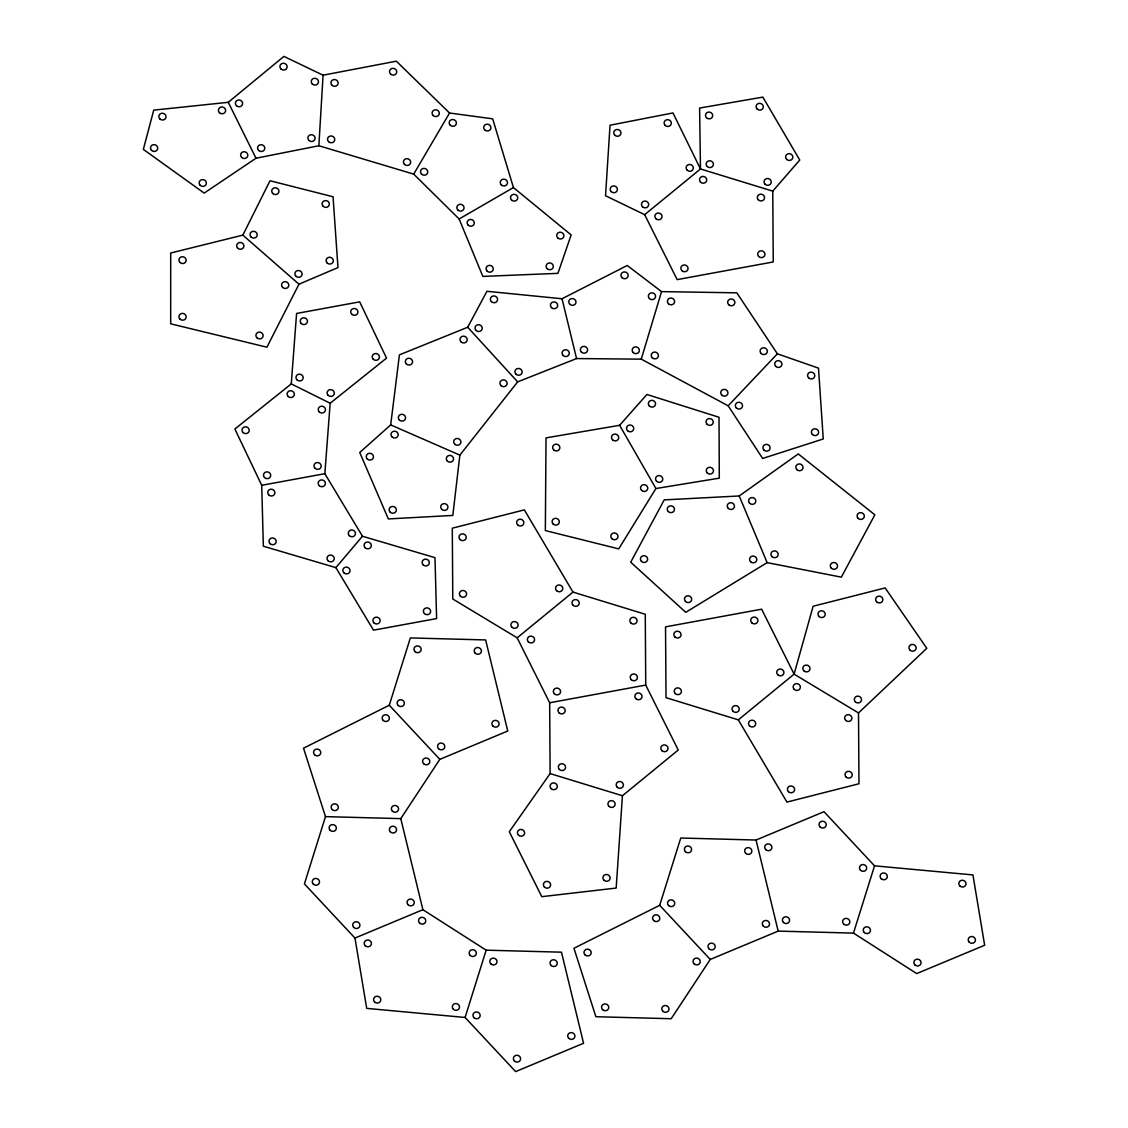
<?xml version="1.0" encoding="UTF-8"?>
<svg xmlns="http://www.w3.org/2000/svg" width="1128" height="1128" viewBox="0 0 1128 1128"><rect width="100%" height="100%" fill="white"/><g stroke="black" fill="none" stroke-linecap="round" stroke-linejoin="round"><path stroke-width="1.5" d="M318.857 145.752L323.073 75.195L283.889 56.4L228.265 102.31L153.746 110.135L143.341 149.389L204.182 193.085L255.986 158.23L318.857 145.752L413.708 174.121L459.138 218.987L482.84 276.416L557.923 273.357L571.149 234.934L513.437 187.572L492.682 118.835L449.55 113.011L396.337 61.18L323.073 75.195M622.43 795.748L616.17 888.06L541.778 896.675L509.292 831.731L550.126 773.582L549.66 702.758L517.16 637.828L452.779 599.01L452.3 528.186L524.337 509.884L572.982 592.101L645.272 614.266L645.738 685.091L678.238 750.021L622.43 795.748L550.126 773.582M291.264 383.915L296.593 313.457L359.691 301.853L386.537 358.126L330.166 403.232L324.836 473.689L362.469 536.251L434.985 557.655L436.606 618.581L373.495 630.171L335.862 567.624L263.346 546.22L261.724 485.294L234.878 429.021L291.264 383.915L330.166 403.232M459.857 455.134L452.821 515.425L388.342 518.936L359.747 452.497L390.683 424.904L399.425 354.855L467.711 327.247L486.915 291.292L562.026 298.751L627.253 265.489L661.53 291.616L736.824 292.829L777.389 353.811L818.505 368.151L823.243 438.975L762.641 458.461L728.166 405.798L641.282 359.155L576.563 358.563L517.639 381.884L459.857 455.134L390.683 424.904M641.282 359.155L661.53 291.616M325.484 816.63L304.419 883.929L354.967 938.059L366.699 1008.376L465.089 1017.47L515.637 1071.6L583.571 1043.259L561.462 952.187L486.154 950.171L422.901 909.704L400.778 818.632L439.821 759.355L507.755 731.014L485.632 639.943L410.338 637.94L389.273 705.24L303.517 748.188L325.484 816.63L400.778 818.632M465.089 1017.47L486.154 950.171M659.697 905.319L680.762 838.019L756.056 840.036L823.99 811.695L874.538 865.825L972.928 874.919L984.659 945.236L916.726 973.577L853.473 933.11L778.165 931.108L710.245 959.449L671.202 1018.725L595.894 1016.723L573.94 948.267L659.697 905.319L710.245 959.449M853.473 933.11L874.538 865.825M242.858 235.132L270.015 180.748L333.042 196.766L337.977 267.576L298.976 284.185L266.899 347.198L170.68 323.821L170.695 253.01L242.858 235.132L298.976 284.185M413.708 174.121L449.55 113.011M655.918 488.523L618.722 548.885L545.346 530.569L546.022 437.875L619.624 425.298L646.908 394.476L719.015 417.261L719.297 478.159L655.918 488.523L619.624 425.298M335.862 567.624L362.469 536.251M772.765 191.126L799.752 160.049L762.852 97.121L699.6 108.048L700.474 168.96L644.666 214.672L605.539 195.75L610.036 125.222L672.965 112.941L700.474 168.96L772.765 191.126L773.244 261.95L677.152 279.617L644.666 214.672M728.166 405.798L777.389 353.811M858.507 712.938L926.793 648.29L885.156 587.928L813.133 606.244L794.112 674.135L738.304 719.847L666.014 697.682L665.534 626.858L761.626 609.19L794.112 674.135L858.507 712.938L858.972 783.763L786.949 802.078L738.304 719.847M517.16 637.828L572.982 592.101M739.221 495.967L798.257 453.935L874.849 514.819L841.333 577.141L767.139 562.632L685.754 612.321L630.707 562.209L664.223 499.887L739.221 495.967L767.139 562.632M459.138 218.987L513.437 187.572M354.967 938.059L422.901 909.704M261.724 485.294L324.836 473.689M549.66 702.758L645.738 685.091M389.273 705.24L439.821 759.355M467.711 327.247L517.639 381.884M228.265 102.31L255.986 158.23M756.056 840.036L778.165 931.108M562.026 298.751L576.563 358.563M706.509 117.749A3.624 3.384 14.8 0 0 712.572 116.466A3.624 3.384 14.8 0 0 708.187 112.137A3.624 3.384 14.8 0 0 706.509 117.749M757.128 109.007A3.624 3.384 14.8 0 0 763.177 107.724A3.624 3.384 14.8 0 0 758.791 103.395A3.624 3.384 14.8 0 0 757.128 109.007M786.639 159.344A3.624 3.384 14.8 0 0 792.702 158.075A3.624 3.384 14.8 0 0 788.317 153.732A3.624 3.384 14.8 0 0 786.639 159.344M765.052 184.202A3.624 3.384 14.8 0 0 771.115 182.933A3.624 3.384 14.8 0 0 766.73 178.591A3.624 3.384 14.8 0 0 765.052 184.202M707.214 166.479A3.624 3.384 14.8 0 0 713.277 165.196A3.624 3.384 14.8 0 0 708.892 160.853A3.624 3.384 14.8 0 0 707.214 166.479M700.53 182.116A3.624 3.384 14.8 0 0 706.593 180.847A3.624 3.384 14.8 0 0 702.208 176.504A3.624 3.384 14.8 0 0 700.53 182.116M758.369 199.853A3.624 3.384 14.8 0 0 764.431 198.57A3.624 3.384 14.8 0 0 760.046 194.227A3.624 3.384 14.8 0 0 758.369 199.853M758.749 256.507A3.624 3.384 14.8 0 0 764.812 255.224A3.624 3.384 14.8 0 0 760.413 250.881A3.624 3.384 14.8 0 0 758.749 256.507M681.876 270.635A3.624 3.384 14.8 0 0 687.939 269.366A3.624 3.384 14.8 0 0 683.554 265.024A3.624 3.384 14.8 0 0 681.876 270.635M655.89 218.691A3.624 3.384 14.8 0 0 661.939 217.408A3.624 3.384 14.8 0 0 657.553 213.079A3.624 3.384 14.8 0 0 655.89 218.691M611.207 191.605A3.624 3.384 14.8 0 0 617.27 190.336A3.624 3.384 14.8 0 0 612.871 185.993A3.624 3.384 14.8 0 0 611.207 191.605M614.788 135.177A3.624 3.384 14.8 0 0 620.851 133.894A3.624 3.384 14.8 0 0 616.466 129.551A3.624 3.384 14.8 0 0 614.788 135.177M665.139 125.363A3.624 3.384 14.8 0 0 671.202 124.08A3.624 3.384 14.8 0 0 666.817 119.737A3.624 3.384 14.8 0 0 665.139 125.363M687.149 170.173A3.624 3.384 14.8 0 0 693.212 168.89A3.624 3.384 14.8 0 0 688.827 164.547A3.624 3.384 14.8 0 0 687.149 170.173M642.495 206.734A3.624 3.384 14.8 0 0 648.558 205.465A3.624 3.384 14.8 0 0 644.173 201.122A3.624 3.384 14.8 0 0 642.495 206.734M557.726 237.895A3.624 3.384 14.8 0 0 563.788 236.626A3.624 3.384 14.8 0 0 559.389 232.283A3.624 3.384 14.8 0 0 557.726 237.895M547.136 268.633A3.624 3.384 14.8 0 0 553.199 267.364A3.624 3.384 14.8 0 0 548.814 263.021A3.624 3.384 14.8 0 0 547.136 268.633M487.084 271.087A3.624 3.384 14.8 0 0 493.147 269.803A3.624 3.384 14.8 0 0 488.748 265.461A3.624 3.384 14.8 0 0 487.084 271.087M468.12 225.135A3.624 3.384 14.8 0 0 474.169 223.866A3.624 3.384 14.8 0 0 469.784 219.523A3.624 3.384 14.8 0 0 468.12 225.135M511.548 200.008A3.624 3.384 14.8 0 0 517.611 198.739A3.624 3.384 14.8 0 0 513.226 194.397A3.624 3.384 14.8 0 0 511.548 200.008M258.608 150.405A3.624 3.384 14.8 0 0 264.671 149.122A3.624 3.384 14.8 0 0 260.286 144.779A3.624 3.384 14.8 0 0 258.608 150.405M236.429 105.665A3.624 3.384 14.8 0 0 242.492 104.382A3.624 3.384 14.8 0 0 238.107 100.04A3.624 3.384 14.8 0 0 236.429 105.665M280.942 68.935A3.624 3.384 14.8 0 0 287.005 67.652A3.624 3.384 14.8 0 0 282.606 63.309A3.624 3.384 14.8 0 0 280.942 68.935M312.287 83.965A3.624 3.384 14.8 0 0 318.35 82.697A3.624 3.384 14.8 0 0 313.965 78.354A3.624 3.384 14.8 0 0 312.287 83.965M308.903 140.408A3.624 3.384 14.8 0 0 314.966 139.139A3.624 3.384 14.8 0 0 310.581 134.796A3.624 3.384 14.8 0 0 308.903 140.408M200.192 185.302A3.624 3.384 14.8 0 0 206.255 184.019A3.624 3.384 14.8 0 0 201.87 179.676A3.624 3.384 14.8 0 0 200.192 185.302M151.519 150.334A3.624 3.384 14.8 0 0 157.582 149.065A3.624 3.384 14.8 0 0 153.182 144.722A3.624 3.384 14.8 0 0 151.519 150.334M159.852 118.933A3.624 3.384 14.8 0 0 165.901 117.65A3.624 3.384 14.8 0 0 161.515 113.308A3.624 3.384 14.8 0 0 159.852 118.933M219.452 112.673A3.624 3.384 14.8 0 0 225.515 111.39A3.624 3.384 14.8 0 0 221.13 107.047A3.624 3.384 14.8 0 0 219.452 112.673M241.632 157.412A3.624 3.384 14.8 0 0 247.681 156.143A3.624 3.384 14.8 0 0 243.296 151.801A3.624 3.384 14.8 0 0 241.632 157.412M457.869 209.991A3.624 3.384 14.8 0 0 463.932 208.708A3.624 3.384 14.8 0 0 459.547 204.365A3.624 3.384 14.8 0 0 457.869 209.991M421.534 174.093A3.624 3.384 14.8 0 0 427.597 172.81A3.624 3.384 14.8 0 0 423.211 168.467A3.624 3.384 14.8 0 0 421.534 174.093M450.213 125.208A3.624 3.384 14.8 0 0 456.276 123.925A3.624 3.384 14.8 0 0 451.877 119.582A3.624 3.384 14.8 0 0 450.213 125.208M484.716 129.861A3.624 3.384 14.8 0 0 490.779 128.592A3.624 3.384 14.8 0 0 486.394 124.249A3.624 3.384 14.8 0 0 484.716 129.861M501.311 184.865A3.624 3.384 14.8 0 0 507.374 183.582A3.624 3.384 14.8 0 0 502.989 179.239A3.624 3.384 14.8 0 0 501.311 184.865M328.572 141.663A3.624 3.384 14.8 0 0 334.635 140.394A3.624 3.384 14.8 0 0 330.236 136.051A3.624 3.384 14.8 0 0 328.572 141.663M331.942 85.22A3.624 3.384 14.8 0 0 338.005 83.937A3.624 3.384 14.8 0 0 333.62 79.609A3.624 3.384 14.8 0 0 331.942 85.22M390.556 74.011A3.624 3.384 14.8 0 0 396.619 72.742A3.624 3.384 14.8 0 0 392.22 68.399A3.624 3.384 14.8 0 0 390.556 74.011M433.124 115.479A3.624 3.384 14.8 0 0 439.187 114.196A3.624 3.384 14.8 0 0 434.802 109.853A3.624 3.384 14.8 0 0 433.124 115.479M404.459 164.364A3.624 3.384 14.8 0 0 410.521 163.081A3.624 3.384 14.8 0 0 406.122 158.738A3.624 3.384 14.8 0 0 404.459 164.364M649.375 406.024A3.624 3.384 14.8 0 0 655.438 404.755A3.624 3.384 14.8 0 0 651.053 400.412A3.624 3.384 14.8 0 0 649.375 406.024M707.059 424.255A3.624 3.384 14.8 0 0 713.122 422.972A3.624 3.384 14.8 0 0 708.736 418.629A3.624 3.384 14.8 0 0 707.059 424.255M707.284 472.97A3.624 3.384 14.8 0 0 713.347 471.687A3.624 3.384 14.8 0 0 708.962 467.359A3.624 3.384 14.8 0 0 707.284 472.97M656.581 481.275A3.624 3.384 14.8 0 0 662.644 479.992A3.624 3.384 14.8 0 0 658.259 475.649A3.624 3.384 14.8 0 0 656.581 481.275M627.549 430.684A3.624 3.384 14.8 0 0 633.612 429.416A3.624 3.384 14.8 0 0 629.227 425.073A3.624 3.384 14.8 0 0 627.549 430.684M553.129 523.998A3.624 3.384 14.8 0 0 559.178 522.729A3.624 3.384 14.8 0 0 554.793 518.386A3.624 3.384 14.8 0 0 553.129 523.998M553.665 449.846A3.624 3.384 14.8 0 0 559.728 448.577A3.624 3.384 14.8 0 0 555.343 444.235A3.624 3.384 14.8 0 0 553.665 449.846M612.546 439.793A3.624 3.384 14.8 0 0 618.609 438.51A3.624 3.384 14.8 0 0 614.21 434.167A3.624 3.384 14.8 0 0 612.546 439.793M641.578 490.37A3.624 3.384 14.8 0 0 647.641 489.087A3.624 3.384 14.8 0 0 643.242 484.744A3.624 3.384 14.8 0 0 641.578 490.37M611.827 538.648A3.624 3.384 14.8 0 0 617.876 537.379A3.624 3.384 14.8 0 0 613.491 533.036A3.624 3.384 14.8 0 0 611.827 538.648M323.158 206.283A3.624 3.384 14.8 0 0 329.221 205.014A3.624 3.384 14.8 0 0 324.836 200.671A3.624 3.384 14.8 0 0 323.158 206.283M327.12 262.937A3.624 3.384 14.8 0 0 333.183 261.668A3.624 3.384 14.8 0 0 328.798 257.325A3.624 3.384 14.8 0 0 327.12 262.937M295.917 276.219A3.624 3.384 14.8 0 0 301.98 274.936A3.624 3.384 14.8 0 0 297.595 270.593A3.624 3.384 14.8 0 0 295.917 276.219M251.022 236.979A3.624 3.384 14.8 0 0 257.085 235.71A3.624 3.384 14.8 0 0 252.7 231.367A3.624 3.384 14.8 0 0 251.022 236.979M272.75 193.466A3.624 3.384 14.8 0 0 278.813 192.197A3.624 3.384 14.8 0 0 274.414 187.854A3.624 3.384 14.8 0 0 272.75 193.466M256.944 337.794A3.624 3.384 14.8 0 0 263.007 336.511A3.624 3.384 14.8 0 0 258.622 332.168A3.624 3.384 14.8 0 0 256.944 337.794M179.972 319.083A3.624 3.384 14.8 0 0 186.035 317.814A3.624 3.384 14.8 0 0 181.65 313.471A3.624 3.384 14.8 0 0 179.972 319.083M179.987 262.443A3.624 3.384 14.8 0 0 186.035 261.16A3.624 3.384 14.8 0 0 181.65 256.817A3.624 3.384 14.8 0 0 179.987 262.443M237.712 248.146A3.624 3.384 14.8 0 0 243.775 246.863A3.624 3.384 14.8 0 0 239.39 242.52A3.624 3.384 14.8 0 0 237.712 248.146M282.606 287.372A3.624 3.384 14.8 0 0 288.669 286.103A3.624 3.384 14.8 0 0 284.284 281.76A3.624 3.384 14.8 0 0 282.606 287.372M441.739 509.32A3.624 3.384 14.8 0 0 447.802 508.037A3.624 3.384 14.8 0 0 443.403 503.694A3.624 3.384 14.8 0 0 441.739 509.32M390.161 512.126A3.624 3.384 14.8 0 0 396.224 510.857A3.624 3.384 14.8 0 0 391.825 506.514A3.624 3.384 14.8 0 0 390.161 512.126M367.277 458.983A3.624 3.384 14.8 0 0 373.34 457.7A3.624 3.384 14.8 0 0 368.955 453.357A3.624 3.384 14.8 0 0 367.277 458.983M392.022 436.903A3.624 3.384 14.8 0 0 398.085 435.619A3.624 3.384 14.8 0 0 393.7 431.277A3.624 3.384 14.8 0 0 392.022 436.903M447.365 461.084A3.624 3.384 14.8 0 0 453.428 459.801A3.624 3.384 14.8 0 0 449.043 455.458A3.624 3.384 14.8 0 0 447.365 461.084M775.726 366.346A3.624 3.384 14.8 0 0 781.789 365.077A3.624 3.384 14.8 0 0 777.404 360.734A3.624 3.384 14.8 0 0 775.726 366.346M808.621 377.838A3.624 3.384 14.8 0 0 814.684 376.555A3.624 3.384 14.8 0 0 810.299 372.212A3.624 3.384 14.8 0 0 808.621 377.838M812.414 434.491A3.624 3.384 14.8 0 0 818.477 433.208A3.624 3.384 14.8 0 0 814.092 428.88A3.624 3.384 14.8 0 0 812.414 434.491M763.938 450.072A3.624 3.384 14.8 0 0 770.001 448.803A3.624 3.384 14.8 0 0 765.602 444.46A3.624 3.384 14.8 0 0 763.938 450.072M736.358 407.941A3.624 3.384 14.8 0 0 742.421 406.672A3.624 3.384 14.8 0 0 738.036 402.329A3.624 3.384 14.8 0 0 736.358 407.941M454.725 444.164A3.624 3.384 14.8 0 0 460.788 442.881A3.624 3.384 14.8 0 0 456.403 438.538A3.624 3.384 14.8 0 0 454.725 444.164M399.382 419.983A3.624 3.384 14.8 0 0 405.445 418.699A3.624 3.384 14.8 0 0 401.06 414.371A3.624 3.384 14.8 0 0 399.382 419.983M406.376 363.949A3.624 3.384 14.8 0 0 412.439 362.666A3.624 3.384 14.8 0 0 408.054 358.323A3.624 3.384 14.8 0 0 406.376 363.949M461.014 341.854A3.624 3.384 14.8 0 0 467.077 340.586A3.624 3.384 14.8 0 0 462.677 336.243A3.624 3.384 14.8 0 0 461.014 341.854M500.945 385.564A3.624 3.384 14.8 0 0 507.008 384.296A3.624 3.384 14.8 0 0 502.623 379.953A3.624 3.384 14.8 0 0 500.945 385.564M652.252 357.745A3.624 3.384 14.8 0 0 658.315 356.476A3.624 3.384 14.8 0 0 653.93 352.133A3.624 3.384 14.8 0 0 652.252 357.745M668.453 303.714A3.624 3.384 14.8 0 0 674.516 302.431A3.624 3.384 14.8 0 0 670.131 298.102A3.624 3.384 14.8 0 0 668.453 303.714M728.688 304.687A3.624 3.384 14.8 0 0 734.751 303.404A3.624 3.384 14.8 0 0 730.366 299.061A3.624 3.384 14.8 0 0 728.688 304.687M761.132 353.473A3.624 3.384 14.8 0 0 767.195 352.19A3.624 3.384 14.8 0 0 762.81 347.847A3.624 3.384 14.8 0 0 761.132 353.473M721.765 395.068A3.624 3.384 14.8 0 0 727.828 393.785A3.624 3.384 14.8 0 0 723.443 389.442A3.624 3.384 14.8 0 0 721.765 395.068M515.961 374.115A3.624 3.384 14.8 0 0 522.024 372.846A3.624 3.384 14.8 0 0 517.639 368.504A3.624 3.384 14.8 0 0 515.961 374.115M476.03 330.405A3.624 3.384 14.8 0 0 482.093 329.122A3.624 3.384 14.8 0 0 477.708 324.779A3.624 3.384 14.8 0 0 476.03 330.405M491.399 301.641A3.624 3.384 14.8 0 0 497.448 300.358A3.624 3.384 14.8 0 0 493.063 296.015A3.624 3.384 14.8 0 0 491.399 301.641M551.479 307.606A3.624 3.384 14.8 0 0 557.542 306.337A3.624 3.384 14.8 0 0 553.157 301.994A3.624 3.384 14.8 0 0 551.479 307.606M563.098 355.447A3.624 3.384 14.8 0 0 569.161 354.178A3.624 3.384 14.8 0 0 564.775 349.835A3.624 3.384 14.8 0 0 563.098 355.447M581.413 352.091A3.624 3.384 14.8 0 0 587.476 350.808A3.624 3.384 14.8 0 0 583.091 346.465A3.624 3.384 14.8 0 0 581.413 352.091M569.795 304.236A3.624 3.384 14.8 0 0 575.858 302.967A3.624 3.384 14.8 0 0 571.473 298.624A3.624 3.384 14.8 0 0 569.795 304.236M621.979 277.629A3.624 3.384 14.8 0 0 628.028 276.346A3.624 3.384 14.8 0 0 623.643 272.003A3.624 3.384 14.8 0 0 621.979 277.629M649.39 298.525A3.624 3.384 14.8 0 0 655.453 297.256A3.624 3.384 14.8 0 0 651.067 292.913A3.624 3.384 14.8 0 0 649.39 298.525M633.203 352.556A3.624 3.384 14.8 0 0 639.252 351.287A3.624 3.384 14.8 0 0 634.867 346.945A3.624 3.384 14.8 0 0 633.203 352.556M423.155 564.832A3.624 3.384 14.8 0 0 429.218 563.563A3.624 3.384 14.8 0 0 424.819 559.22A3.624 3.384 14.8 0 0 423.155 564.832M424.438 613.576A3.624 3.384 14.8 0 0 430.501 612.293A3.624 3.384 14.8 0 0 426.116 607.95A3.624 3.384 14.8 0 0 424.438 613.576M373.96 622.853A3.624 3.384 14.8 0 0 380.023 621.57A3.624 3.384 14.8 0 0 375.638 617.227A3.624 3.384 14.8 0 0 373.96 622.853M343.857 572.798A3.624 3.384 14.8 0 0 349.92 571.529A3.624 3.384 14.8 0 0 345.52 567.187A3.624 3.384 14.8 0 0 343.857 572.798M365.134 547.714A3.624 3.384 14.8 0 0 371.197 546.431A3.624 3.384 14.8 0 0 366.797 542.089A3.624 3.384 14.8 0 0 365.134 547.714M314.994 468.261A3.624 3.384 14.8 0 0 321.057 466.978A3.624 3.384 14.8 0 0 316.672 462.635A3.624 3.384 14.8 0 0 314.994 468.261M264.516 477.539A3.624 3.384 14.8 0 0 270.579 476.27A3.624 3.384 14.8 0 0 266.194 471.927A3.624 3.384 14.8 0 0 264.516 477.539M243.042 432.517A3.624 3.384 14.8 0 0 249.105 431.234A3.624 3.384 14.8 0 0 244.72 426.892A3.624 3.384 14.8 0 0 243.042 432.517M288.148 396.436A3.624 3.384 14.8 0 0 294.211 395.152A3.624 3.384 14.8 0 0 289.811 390.81A3.624 3.384 14.8 0 0 288.148 396.436M319.266 411.889A3.624 3.384 14.8 0 0 325.329 410.62A3.624 3.384 14.8 0 0 320.944 406.277A3.624 3.384 14.8 0 0 319.266 411.889M349.327 535.659A3.624 3.384 14.8 0 0 355.376 534.39A3.624 3.384 14.8 0 0 350.991 530.047A3.624 3.384 14.8 0 0 349.327 535.659M328.051 560.757A3.624 3.384 14.8 0 0 334.099 559.474A3.624 3.384 14.8 0 0 329.714 555.131A3.624 3.384 14.8 0 0 328.051 560.757M270.029 543.64A3.624 3.384 14.8 0 0 276.078 542.356A3.624 3.384 14.8 0 0 271.693 538.014A3.624 3.384 14.8 0 0 270.029 543.64M268.732 494.896A3.624 3.384 14.8 0 0 274.795 493.627A3.624 3.384 14.8 0 0 270.41 489.284A3.624 3.384 14.8 0 0 268.732 494.896M319.21 485.618A3.624 3.384 14.8 0 0 325.273 484.335A3.624 3.384 14.8 0 0 320.888 479.992A3.624 3.384 14.8 0 0 319.21 485.618M351.739 314.204A3.624 3.384 14.8 0 0 357.802 312.921A3.624 3.384 14.8 0 0 353.416 308.578A3.624 3.384 14.8 0 0 351.739 314.204M373.227 359.226A3.624 3.384 14.8 0 0 379.29 357.957A3.624 3.384 14.8 0 0 374.891 353.614A3.624 3.384 14.8 0 0 373.227 359.226M328.121 395.308A3.624 3.384 14.8 0 0 334.184 394.039A3.624 3.384 14.8 0 0 329.799 389.696A3.624 3.384 14.8 0 0 328.121 395.308M297.002 379.854A3.624 3.384 14.8 0 0 303.065 378.571A3.624 3.384 14.8 0 0 298.666 374.228A3.624 3.384 14.8 0 0 297.002 379.854M301.261 323.482A3.624 3.384 14.8 0 0 307.324 322.213A3.624 3.384 14.8 0 0 302.938 317.87A3.624 3.384 14.8 0 0 301.261 323.482M415.005 651.589A3.624 3.384 14.8 0 0 421.068 650.306A3.624 3.384 14.8 0 0 416.683 645.963A3.624 3.384 14.8 0 0 415.005 651.589M475.24 653.197A3.624 3.384 14.8 0 0 481.303 651.913A3.624 3.384 14.8 0 0 476.918 647.585A3.624 3.384 14.8 0 0 475.24 653.197M492.936 726.051A3.624 3.384 14.8 0 0 498.999 724.782A3.624 3.384 14.8 0 0 494.614 720.439A3.624 3.384 14.8 0 0 492.936 726.051M438.595 748.724A3.624 3.384 14.8 0 0 444.658 747.455A3.624 3.384 14.8 0 0 440.272 743.112A3.624 3.384 14.8 0 0 438.595 748.724M398.156 705.423A3.624 3.384 14.8 0 0 404.219 704.154A3.624 3.384 14.8 0 0 399.82 699.811A3.624 3.384 14.8 0 0 398.156 705.423M314.585 754.773A3.624 3.384 14.8 0 0 320.648 753.49A3.624 3.384 14.8 0 0 316.263 749.147A3.624 3.384 14.8 0 0 314.585 754.773M383.196 720.411A3.624 3.384 14.8 0 0 389.259 719.128A3.624 3.384 14.8 0 0 384.874 714.785A3.624 3.384 14.8 0 0 383.196 720.411M423.634 763.712A3.624 3.384 14.8 0 0 429.697 762.429A3.624 3.384 14.8 0 0 425.312 758.086A3.624 3.384 14.8 0 0 423.634 763.712M392.403 811.131A3.624 3.384 14.8 0 0 398.466 809.848A3.624 3.384 14.8 0 0 394.081 805.519A3.624 3.384 14.8 0 0 392.403 811.131M332.168 809.523A3.624 3.384 14.8 0 0 338.217 808.24A3.624 3.384 14.8 0 0 333.832 803.897A3.624 3.384 14.8 0 0 332.168 809.523M473.971 1017.667A3.624 3.384 14.8 0 0 480.034 1016.384A3.624 3.384 14.8 0 0 475.649 1012.042A3.624 3.384 14.8 0 0 473.971 1017.667M490.821 963.82A3.624 3.384 14.8 0 0 496.884 962.551A3.624 3.384 14.8 0 0 492.499 958.208A3.624 3.384 14.8 0 0 490.821 963.82M551.07 965.441A3.624 3.384 14.8 0 0 557.119 964.158A3.624 3.384 14.8 0 0 552.734 959.815A3.624 3.384 14.8 0 0 551.07 965.441M568.752 1038.296A3.624 3.384 14.8 0 0 574.815 1037.013A3.624 3.384 14.8 0 0 570.43 1032.67A3.624 3.384 14.8 0 0 568.752 1038.296M514.41 1060.969A3.624 3.384 14.8 0 0 520.473 1059.685A3.624 3.384 14.8 0 0 516.088 1055.343A3.624 3.384 14.8 0 0 514.41 1060.969M313.302 884.112A3.624 3.384 14.8 0 0 319.365 882.843A3.624 3.384 14.8 0 0 314.966 878.5A3.624 3.384 14.8 0 0 313.302 884.112M330.151 830.279A3.624 3.384 14.8 0 0 336.214 828.995A3.624 3.384 14.8 0 0 331.815 824.667A3.624 3.384 14.8 0 0 330.151 830.279M390.387 831.886A3.624 3.384 14.8 0 0 396.45 830.617A3.624 3.384 14.8 0 0 392.065 826.274A3.624 3.384 14.8 0 0 390.387 831.886M408.082 904.741A3.624 3.384 14.8 0 0 414.145 903.472A3.624 3.384 14.8 0 0 409.76 899.129A3.624 3.384 14.8 0 0 408.082 904.741M353.741 927.413A3.624 3.384 14.8 0 0 359.804 926.144A3.624 3.384 14.8 0 0 355.405 921.802A3.624 3.384 14.8 0 0 353.741 927.413M374.609 1001.96A3.624 3.384 14.8 0 0 380.672 1000.677A3.624 3.384 14.8 0 0 376.287 996.334A3.624 3.384 14.8 0 0 374.609 1001.96M365.232 945.687A3.624 3.384 14.8 0 0 371.295 944.418A3.624 3.384 14.8 0 0 366.896 940.075A3.624 3.384 14.8 0 0 365.232 945.687M419.574 923.014A3.624 3.384 14.8 0 0 425.637 921.745A3.624 3.384 14.8 0 0 421.237 917.402A3.624 3.384 14.8 0 0 419.574 923.014M470.179 955.388A3.624 3.384 14.8 0 0 476.242 954.119A3.624 3.384 14.8 0 0 471.856 949.776A3.624 3.384 14.8 0 0 470.179 955.388M453.329 1009.222A3.624 3.384 14.8 0 0 459.392 1007.953A3.624 3.384 14.8 0 0 455.007 1003.61A3.624 3.384 14.8 0 0 453.329 1009.222M661.854 750.599A3.624 3.384 14.8 0 0 667.917 749.33A3.624 3.384 14.8 0 0 663.532 744.988A3.624 3.384 14.8 0 0 661.854 750.599M617.213 787.175A3.624 3.384 14.8 0 0 623.276 785.906A3.624 3.384 14.8 0 0 618.877 781.563A3.624 3.384 14.8 0 0 617.213 787.175M559.375 769.451A3.624 3.384 14.8 0 0 565.438 768.168A3.624 3.384 14.8 0 0 561.053 763.825A3.624 3.384 14.8 0 0 559.375 769.451M558.994 712.797A3.624 3.384 14.8 0 0 565.058 711.514A3.624 3.384 14.8 0 0 560.672 707.171A3.624 3.384 14.8 0 0 558.994 712.797M635.868 698.655A3.624 3.384 14.8 0 0 641.917 697.386A3.624 3.384 14.8 0 0 637.531 693.043A3.624 3.384 14.8 0 0 635.868 698.655M603.945 880.178A3.624 3.384 14.8 0 0 610.008 878.909A3.624 3.384 14.8 0 0 605.623 874.567A3.624 3.384 14.8 0 0 603.945 880.178M544.443 887.073A3.624 3.384 14.8 0 0 550.506 885.79A3.624 3.384 14.8 0 0 546.107 881.447A3.624 3.384 14.8 0 0 544.443 887.073M518.443 835.115A3.624 3.384 14.8 0 0 524.506 833.846A3.624 3.384 14.8 0 0 520.121 829.503A3.624 3.384 14.8 0 0 518.443 835.115M551.113 788.599A3.624 3.384 14.8 0 0 557.176 787.316A3.624 3.384 14.8 0 0 552.79 782.973A3.624 3.384 14.8 0 0 551.113 788.599M608.951 806.323A3.624 3.384 14.8 0 0 615.014 805.054A3.624 3.384 14.8 0 0 610.629 800.711A3.624 3.384 14.8 0 0 608.951 806.323M630.876 622.994A3.624 3.384 14.8 0 0 636.925 621.711A3.624 3.384 14.8 0 0 632.54 617.369A3.624 3.384 14.8 0 0 630.876 622.994M631.243 679.648A3.624 3.384 14.8 0 0 637.306 678.379A3.624 3.384 14.8 0 0 632.921 674.036A3.624 3.384 14.8 0 0 631.243 679.648M554.384 693.79A3.624 3.384 14.8 0 0 560.447 692.507A3.624 3.384 14.8 0 0 556.062 688.165A3.624 3.384 14.8 0 0 554.384 693.79M528.383 641.832A3.624 3.384 14.8 0 0 534.446 640.563A3.624 3.384 14.8 0 0 530.061 636.22A3.624 3.384 14.8 0 0 528.383 641.832M573.038 605.257A3.624 3.384 14.8 0 0 579.101 603.988A3.624 3.384 14.8 0 0 574.702 599.645A3.624 3.384 14.8 0 0 573.038 605.257M511.943 627.239A3.624 3.384 14.8 0 0 517.992 625.955A3.624 3.384 14.8 0 0 513.607 621.613A3.624 3.384 14.8 0 0 511.943 627.239M460.421 596.19A3.624 3.384 14.8 0 0 466.484 594.907A3.624 3.384 14.8 0 0 462.099 590.564A3.624 3.384 14.8 0 0 460.421 596.19M460.055 539.522A3.624 3.384 14.8 0 0 466.104 538.253A3.624 3.384 14.8 0 0 461.719 533.911A3.624 3.384 14.8 0 0 460.055 539.522M517.667 524.887A3.624 3.384 14.8 0 0 523.73 523.604A3.624 3.384 14.8 0 0 519.345 519.261A3.624 3.384 14.8 0 0 517.667 524.887M556.583 590.663A3.624 3.384 14.8 0 0 562.646 589.38A3.624 3.384 14.8 0 0 558.261 585.037A3.624 3.384 14.8 0 0 556.583 590.663M641.465 561.377A3.624 3.384 14.8 0 0 647.528 560.108A3.624 3.384 14.8 0 0 643.143 555.766A3.624 3.384 14.8 0 0 641.465 561.377M668.284 511.534A3.624 3.384 14.8 0 0 674.347 510.251A3.624 3.384 14.8 0 0 669.961 505.908A3.624 3.384 14.8 0 0 668.284 511.534M728.279 508.39A3.624 3.384 14.8 0 0 734.342 507.121A3.624 3.384 14.8 0 0 729.957 502.778A3.624 3.384 14.8 0 0 728.279 508.39M750.614 561.73A3.624 3.384 14.8 0 0 756.676 560.447A3.624 3.384 14.8 0 0 752.291 556.118A3.624 3.384 14.8 0 0 750.614 561.73M685.5 601.478A3.624 3.384 14.8 0 0 691.563 600.195A3.624 3.384 14.8 0 0 687.178 595.852A3.624 3.384 14.8 0 0 685.5 601.478M796.861 469.629A3.624 3.384 14.8 0 0 802.924 468.36A3.624 3.384 14.8 0 0 798.539 464.017A3.624 3.384 14.8 0 0 796.861 469.629M858.126 518.33A3.624 3.384 14.8 0 0 864.189 517.061A3.624 3.384 14.8 0 0 859.804 512.718A3.624 3.384 14.8 0 0 858.126 518.33M831.322 568.188A3.624 3.384 14.8 0 0 837.385 566.919A3.624 3.384 14.8 0 0 832.986 562.576A3.624 3.384 14.8 0 0 831.322 568.188M771.961 556.583A3.624 3.384 14.8 0 0 778.024 555.314A3.624 3.384 14.8 0 0 773.639 550.972A3.624 3.384 14.8 0 0 771.961 556.583M749.626 503.257A3.624 3.384 14.8 0 0 755.69 501.974A3.624 3.384 14.8 0 0 751.304 497.631A3.624 3.384 14.8 0 0 749.626 503.257M668.566 905.516A3.624 3.384 14.8 0 0 674.629 904.233A3.624 3.384 14.8 0 0 670.244 899.89A3.624 3.384 14.8 0 0 668.566 905.516M685.429 851.682A3.624 3.384 14.8 0 0 691.478 850.399A3.624 3.384 14.8 0 0 687.093 846.056A3.624 3.384 14.8 0 0 685.429 851.682M745.664 853.29A3.624 3.384 14.8 0 0 751.727 852.007A3.624 3.384 14.8 0 0 747.342 847.664A3.624 3.384 14.8 0 0 745.664 853.29M763.36 926.144A3.624 3.384 14.8 0 0 769.409 924.861A3.624 3.384 14.8 0 0 765.024 920.519A3.624 3.384 14.8 0 0 763.36 926.144M709.019 948.817A3.624 3.384 14.8 0 0 715.067 947.534A3.624 3.384 14.8 0 0 710.682 943.191A3.624 3.384 14.8 0 0 709.019 948.817M820.056 826.923A3.624 3.384 14.8 0 0 826.119 825.64A3.624 3.384 14.8 0 0 821.734 821.311A3.624 3.384 14.8 0 0 820.056 826.923M860.495 870.224A3.624 3.384 14.8 0 0 866.558 868.955A3.624 3.384 14.8 0 0 862.173 864.612A3.624 3.384 14.8 0 0 860.495 870.224M843.645 924.058A3.624 3.384 14.8 0 0 849.708 922.789A3.624 3.384 14.8 0 0 845.323 918.446A3.624 3.384 14.8 0 0 843.645 924.058M783.41 922.45A3.624 3.384 14.8 0 0 789.473 921.181A3.624 3.384 14.8 0 0 785.074 916.838A3.624 3.384 14.8 0 0 783.41 922.45M765.715 849.595A3.624 3.384 14.8 0 0 771.778 848.326A3.624 3.384 14.8 0 0 767.392 843.984A3.624 3.384 14.8 0 0 765.715 849.595M662.827 1011.224A3.624 3.384 14.8 0 0 668.876 1009.941A3.624 3.384 14.8 0 0 664.491 1005.598A3.624 3.384 14.8 0 0 662.827 1011.224M602.578 1009.616A3.624 3.384 14.8 0 0 608.641 1008.333A3.624 3.384 14.8 0 0 604.255 1003.99A3.624 3.384 14.8 0 0 602.578 1009.616M585.009 954.852A3.624 3.384 14.8 0 0 591.072 953.583A3.624 3.384 14.8 0 0 586.687 949.24A3.624 3.384 14.8 0 0 585.009 954.852M653.62 920.49A3.624 3.384 14.8 0 0 659.668 919.221A3.624 3.384 14.8 0 0 655.283 914.879A3.624 3.384 14.8 0 0 653.62 920.49M694.058 963.791A3.624 3.384 14.8 0 0 700.121 962.522A3.624 3.384 14.8 0 0 695.722 958.18A3.624 3.384 14.8 0 0 694.058 963.791M959.857 885.931A3.624 3.384 14.8 0 0 965.92 884.662A3.624 3.384 14.8 0 0 961.535 880.319A3.624 3.384 14.8 0 0 959.857 885.931M969.248 942.19A3.624 3.384 14.8 0 0 975.297 940.921A3.624 3.384 14.8 0 0 970.912 936.578A3.624 3.384 14.8 0 0 969.248 942.19M914.907 964.877A3.624 3.384 14.8 0 0 920.956 963.594A3.624 3.384 14.8 0 0 916.57 959.251A3.624 3.384 14.8 0 0 914.907 964.877M864.288 932.504A3.624 3.384 14.8 0 0 870.351 931.22A3.624 3.384 14.8 0 0 865.966 926.878A3.624 3.384 14.8 0 0 864.288 932.504M881.137 878.656A3.624 3.384 14.8 0 0 887.2 877.387A3.624 3.384 14.8 0 0 882.815 873.044A3.624 3.384 14.8 0 0 881.137 878.656M794.183 689.321A3.624 3.384 14.8 0 0 800.245 688.038A3.624 3.384 14.8 0 0 795.86 683.695A3.624 3.384 14.8 0 0 794.183 689.321M845.704 720.369A3.624 3.384 14.8 0 0 851.767 719.086A3.624 3.384 14.8 0 0 847.368 714.743A3.624 3.384 14.8 0 0 845.704 720.369M846.07 777.023A3.624 3.384 14.8 0 0 852.134 775.74A3.624 3.384 14.8 0 0 847.748 771.397A3.624 3.384 14.8 0 0 846.07 777.023M788.458 791.673A3.624 3.384 14.8 0 0 794.521 790.39A3.624 3.384 14.8 0 0 790.136 786.047A3.624 3.384 14.8 0 0 788.458 791.673M749.542 725.882A3.624 3.384 14.8 0 0 755.605 724.613A3.624 3.384 14.8 0 0 751.22 720.27A3.624 3.384 14.8 0 0 749.542 725.882M675.249 693.551A3.624 3.384 14.8 0 0 681.312 692.282A3.624 3.384 14.8 0 0 676.927 687.939A3.624 3.384 14.8 0 0 675.249 693.551M674.882 636.897A3.624 3.384 14.8 0 0 680.945 635.628A3.624 3.384 14.8 0 0 676.546 631.285A3.624 3.384 14.8 0 0 674.882 636.897M751.741 622.769A3.624 3.384 14.8 0 0 757.805 621.486A3.624 3.384 14.8 0 0 753.419 617.143A3.624 3.384 14.8 0 0 751.741 622.769M777.742 674.713A3.624 3.384 14.8 0 0 783.805 673.43A3.624 3.384 14.8 0 0 779.406 669.101A3.624 3.384 14.8 0 0 777.742 674.713M733.087 711.289A3.624 3.384 14.8 0 0 739.15 710.005A3.624 3.384 14.8 0 0 734.765 705.663A3.624 3.384 14.8 0 0 733.087 711.289M819.041 616.466A3.624 3.384 14.8 0 0 825.104 615.197A3.624 3.384 14.8 0 0 820.705 610.854A3.624 3.384 14.8 0 0 819.041 616.466M876.653 601.816A3.624 3.384 14.8 0 0 882.716 600.547A3.624 3.384 14.8 0 0 878.331 596.204A3.624 3.384 14.8 0 0 876.653 601.816M909.958 650.109A3.624 3.384 14.8 0 0 916.021 648.84A3.624 3.384 14.8 0 0 911.635 644.497A3.624 3.384 14.8 0 0 909.958 650.109M855.334 701.827A3.624 3.384 14.8 0 0 861.397 700.558A3.624 3.384 14.8 0 0 857.012 696.216A3.624 3.384 14.8 0 0 855.334 701.827M803.827 670.779A3.624 3.384 14.8 0 0 809.89 669.51A3.624 3.384 14.8 0 0 805.491 665.168A3.624 3.384 14.8 0 0 803.827 670.779"/></g></svg>
